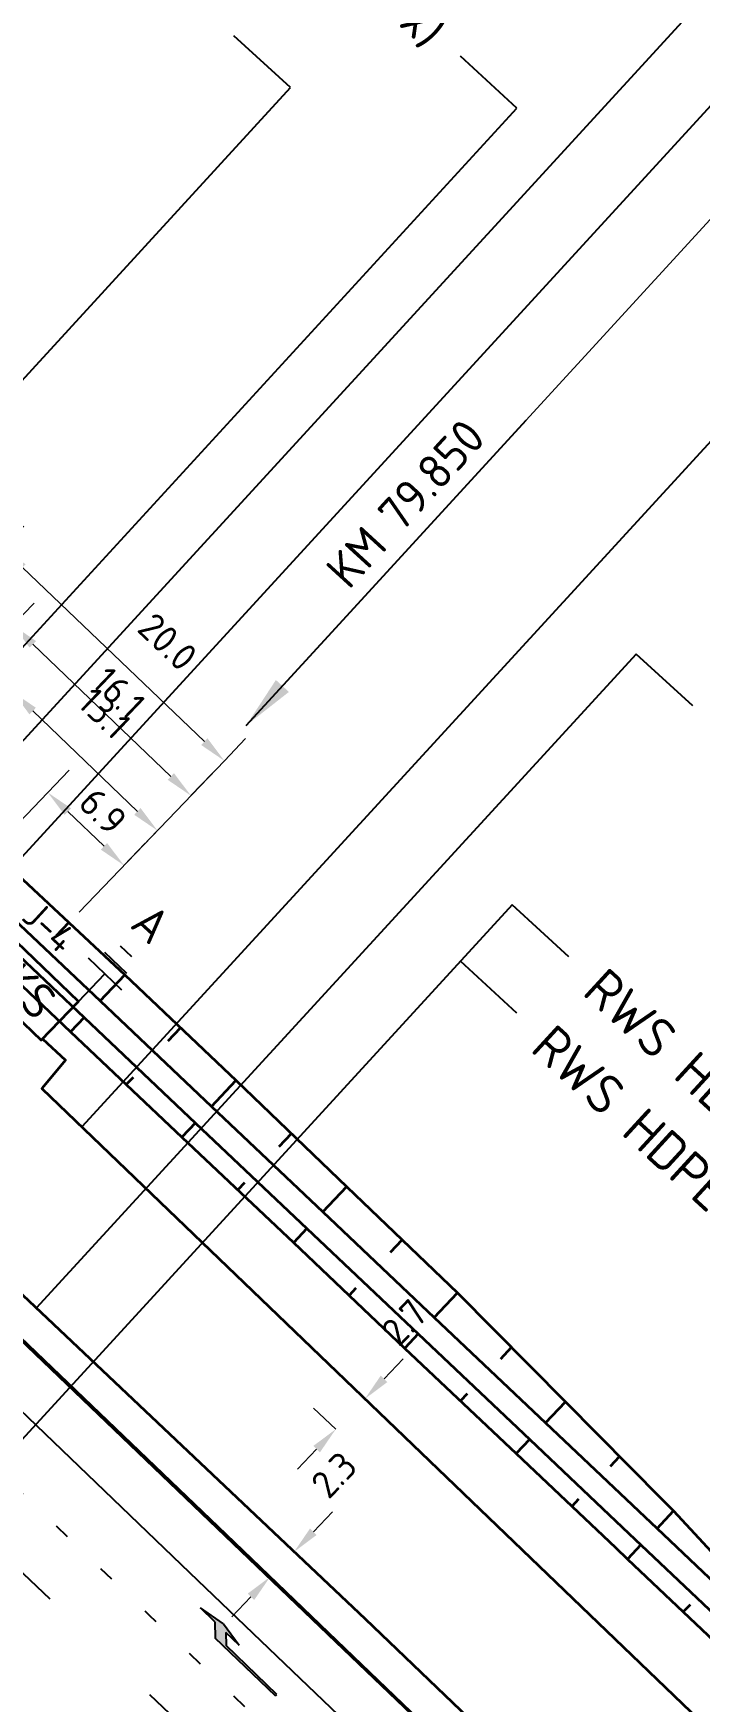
# Model space of a CAD drawing. Header units: metres. Extents: x 134219 to 139178, y 438661 to 444352.
# Drawn here: x 138804.9 to 138848.4, y 439002.1 to 439110.9 of the extents above; entities that cross this region are included whole.
import ezdxf
from ezdxf.enums import TextEntityAlignment as Align

# ---------------------------------------------------------------- set-up
doc = ezdxf.new("R2010")
doc.units = ezdxf.units.M
doc.linetypes.add('13strp', pattern=[4, 1, -3])
doc.linetypes.add('39strp', pattern=[12, 3, -9])
doc.layers.get('DEFPOINTS').update_dxf_attribs({"color": 193})
for name, color, linetype, lineweight in [('N-WE-AM-KILOMETRERING-S', 7, 'Continuous', 25), ('N-WE-KL-ET_AARDING-S', 7, 'Continuous', 25), ('N-WE-KL-ET_AARDING_AARDELECTRODE-T18', 10, 'Continuous', 18), ('N-WE-KL-ET_AARDING_AARDELECTRODE-T25', 7, 'Continuous', 25), ('N-WE-KL-ET_LS_OV_KABEL-G', 10, 'KL-LS-OV-N', 35), ('N-WE-KL-ET_LS_OV_KABEL-M', 7, 'Continuous', 18), ('N-WE-KL-ET_LS_OV_KABEL-T25', 7, 'Continuous', 25), ('N-WE-KL-ET_LS_OV_KAST-G', 10, 'Continuous', 35), ('N-WE-KL-MONITORING-T18', 1, 'Continuous', 25), ('N-WE-VW-VS-T18', 10, 'Continuous', 18), ('N-WE-VW-VS-T25', 7, 'Continuous', 25), ('Utd-ondergr-nw', 8, '13strp', 35), ('X-XX-AL-AANPIJLING-G', 7, 'Continuous', 18), ('X-XX-AL-AANPIJLING-S', 7, 'Continuous', 25)]:
    doc.layers.add(name, color=color, linetype=linetype, lineweight=lineweight)
doc.layers.add('N-WE-KL-MONITORING-T25', color=2, linetype='Continuous')
doc.layers.add('Utd-weg-nw', color=8, linetype='Continuous')
doc.styles.add('ISO18', font='NLCS-ISO.ttf')
doc.styles.add('ISO25', font='NLCS-ISO.ttf')
doc.styles.add('NLCS-ISO', font='NLCS-ISO.ttf')
doc.styles.add('NLCS_18', font='NLCS-ISO.ttf', dxfattribs={"height": 1.8})
doc.linetypes.add('KL-LS-OV-N', pattern='A,4,-1,[103,NLCS.SHX,S=0.75,R=0,X=0,Y=0],-1,4,-1.5,["0V",Standard,S=1,R=0,X=0,Y=-0.5],-3', length=14.5)
doc.dimstyles.new('NLCS_t18_pijl_Dimension_l3_h1', dxfattribs={"dimtxt": 1.8, "dimasz": 1.8, "dimexe": 2, "dimexo": 2, "dimgap": 0.7, "dimtad": 1, "dimdec": 1, "dimzin": 0, "dimdsep": 46, "dimtxsty": 'NLCS_18', "dimcen": 2.5, "dimdle": 2, "dimclrd": 256, "dimclre": 256, "dimclrt": 256, "dimadec": 1, "dimazin": 0, "dimtfac": 1, "dimtdec": 1, "dimtofl": 0, "dimtmove": 1, "dimatfit": 0, "dimfxl": 0, "dimtolj": 1, "dimtzin": 0, "dimlwd": 18, "dimlwe": 18, "dimarcsym": 0})
doc.dimstyles.new('UTD', dxfattribs={"dimtxt": 1.8, "dimasz": 1.8, "dimexe": 0, "dimexo": 0, "dimgap": 0.5, "dimtad": 1, "dimdec": 1, "dimzin": 1, "dimdsep": 46, "dimtxsty": 'ISO18', "dimcen": 2.5, "dimclrd": 256, "dimclre": 256, "dimclrt": 1, "dimadec": 0, "dimazin": 0, "dimtfac": 1, "dimtdec": 1, "dimtmove": 0, "dimatfit": 3, "dimfxl": 0, "dimlwd": -1, "dimlwe": -1, "dimarcsym": 0})

# ---------------------------------------------------------------- blocks, each defined once
blk = doc.blocks.new('Dwm A2 aanvulling$0$pijlre_750')
blk.add_hatch(color=256).paths.add_polyline_path([(5.2, -0.38), (4, -0.38), (5.7, -0.68), (7.5, -0.38), (6.2, -0.38), (5.45, 0.37), (0, 0.37), (0, 0.23), (4.6, 0.23)])
for p, q in [((0, 0.37), (5.45, 0.37)), ((0, 0.37), (0, 0.23)), ((0, 0.23), (4.6, 0.23)), ((5.2, -0.38), (4.6, 0.23)), ((6.2, -0.38), (5.45, 0.37)), ((4, -0.38), (5.2, -0.38)), ((5.7, -0.68), (4, -0.38)), ((5.7, -0.68), (7.5, -0.38)), ((6.2, -0.38), (7.5, -0.38))]:
    blk.add_line(p, q)
blk = doc.blocks.new('SVW-VS_KAST_BERMKAST-SO')
blk.add_lwpolyline([(-4, -1), (4, -1), (4, -4.5), (-4, -4.5)], close=True)
at = {"layer": 'N-WE-VW-VS-T18', "style": 'NLCS-ISO', "flags": 1}
for tag, p in [('OMSCHRIJVING_LEGENDA', (0, -11.18)), ('CONSTRUCTIENUMMER', (0, -14.97)), ('LOCATIE', (0, -18.75)), ('BPS-CODERING', (0, -22.53)), ('NAAM_TB_POORTNUMMER_1', (0, -26.32)), ('CLID_POORTNUMMER_1', (0, -30.1)), ('IP-ADRES_POORTNUMMER_1', (0, -33.89)), ('NAAM_TB_POORTNUMMER_2', (0, -37.67)), ('CLID_POORTNUMMER_2', (0, -41.46)), ('IP-ADRES_POORTNUMMER_2', (0, -45.24)), ('NAAM_TB_POORTNUMMER_3', (0, -49.03)), ('CLID_POORTNUMMER_3', (0, -52.81)), ('IP-ADRES_POORTNUMMER_3', (0, -56.59)), ('NAAM_TB_POORTNUMMER_4', (0, -60.38)), ('CLID_POORTNUMMER_4', (0, -64.16)), ('IP-ADRES_POORTNUMMER_4', (0, -67.95)), ('NAAM_SWITCH', (0, -71.73)), ('IP-ADRES_SWITCH', (0, -75.52)), ('VOEDINGSPUNT', (0, -79.3)), ('POSITIE_X', (0, -86.87)), ('POSITIE_Y', (0, -90.66)), ('OVERIGE_OPMERKING(EN)_1', (0, -94.44)), ('OVERIGE_OPMERKING(EN)_2', (0, -98.22))]:
    blk.add_attdef(tag, p, '', height=1.8, dxfattribs=at)
at = {"layer": 'N-WE-VW-VS-T18', "style": 'NLCS-ISO'}
blk.add_attdef('GROEPSNUMMER', (0, -83.09), '', height=1.8, dxfattribs=at)
at = {"layer": 'N-WE-VW-VS-T25', "style": 'NLCS-ISO'}
blk.add_attdef('SOORT_KAST', text='', height=2.25, dxfattribs=at).set_placement((0, -2.75), align=Align.MIDDLE_CENTER)
blk = doc.blocks.new('SKL-ET_AARDING_AARDELECTRODE-SO')
for points in [[(2.5, 1.5), (2.5, -1.5)], [(0, 0), (2.5, 0)], [(3.5, 1), (3.5, -1)], [(4.5, -0.5), (4.5, 0.5)]]:
    blk.add_lwpolyline(points)
at = {"layer": 'N-WE-KL-ET_AARDING_AARDELECTRODE-T18', "style": 'NLCS-ISO', "flags": 1}
for tag, p in [('OMSCHRIJVING_LEGENDA', (0, -8.64)), ('CONSTRUCTIENUMMER', (0, -12.42)), ('LOCATIE', (0, -16.2)), ('OVERIGE_OPMERKING(EN)_1', (0, -19.99)), ('OVERIGE_OPMERKING(EN)_2', (0, -23.77))]:
    blk.add_attdef(tag, p, '', height=1.8, dxfattribs=at)
at = {"layer": 'N-WE-KL-ET_AARDING_AARDELECTRODE-T25', "style": 'NLCS-ISO'}
blk.add_attdef('TYPE_SYMBOOL', (0, 4.41), '', height=2.25, dxfattribs=at)
blk = doc.blocks.new('*D518')
at = {"layer": 'DEFPOINTS', "color": 0, "transparency": 16777216}
for p in [(138821.94, 439011.9), (138821.94, 439011.9), (138820.37, 439010.26)]:
    blk.add_point(p, dxfattribs=at)
at = {"layer": 'N-WE-KL-ET_LS_OV_KABEL-M', "linetype": 'Continuous', "lineweight": 18, "transparency": 16777216}
for p, q in [((138823.19, 439013.2), (138824.43, 439014.5)), ((138819.12, 439008.96), (138817.88, 439007.66))]:
    blk.add_line(p, q, dxfattribs=at)
at = {"layer": 'N-WE-KL-ET_LS_OV_KABEL-M', "lineweight": 18, "transparency": 16777216}
for p, q in [((138821.94, 439011.9), (138820.5, 439013.29)), ((138820.37, 439010.26), (138821.81, 439008.88))]:
    blk.add_line(p, q, dxfattribs=at)
at = {"layer": 'N-WE-KL-ET_LS_OV_KABEL-M', "transparency": 16777216}
for points in [[(138822.97, 439013.41), (138823.4, 439012.99), (138821.94, 439011.9)], [(138818.91, 439009.17), (138819.34, 439008.76), (138820.37, 439010.26)]]:
    blk.add_solid(points, dxfattribs=at)
at = {"layer": 'N-WE-KL-ET_LS_OV_KABEL-M', "transparency": 16777216, "insert": (138824.54, 439016.92), "char_height": 1.8, "attachment_point": 5, "rotation": 46.2058, "style": 'NLCS_18'}
blk.add_mtext('\\A1;2.3', dxfattribs=at)
blk = doc.blocks.new('*D437')
at = {"layer": 'DEFPOINTS', "color": 0, "transparency": 16777216}
for p in [(138805.89, 439061.4), (138805.89, 439061.4), (138810.85, 439056.65)]:
    blk.add_point(p, dxfattribs=at)
at = {"layer": 'N-WE-KL-ET_LS_OV_KABEL-M', "lineweight": 18, "transparency": 16777216}
for p, q in [((138805.89, 439061.4), (138807.27, 439062.85)), ((138810.85, 439056.65), (138812.23, 439058.09))]:
    blk.add_line(p, q, dxfattribs=at)
at = {"layer": 'N-WE-KL-ET_LS_OV_KABEL-M', "linetype": 'Continuous', "lineweight": 18, "transparency": 16777216}
blk.add_line((138809.55, 439057.9), (138807.19, 439060.16), dxfattribs=at)
at = {"layer": 'N-WE-KL-ET_LS_OV_KABEL-M', "transparency": 16777216}
for points in [[(138807.4, 439060.37), (138806.98, 439059.94), (138805.89, 439061.4)], [(138809.75, 439058.11), (138809.34, 439057.68), (138810.85, 439056.65)]]:
    blk.add_solid(points, dxfattribs=at)
at = {"layer": 'N-WE-KL-ET_LS_OV_KABEL-M', "transparency": 16777216, "insert": (138809.48, 439060.18), "char_height": 1.8, "attachment_point": 5, "rotation": 316.2164, "style": 'NLCS_18'}
blk.add_mtext('\\A1;6.9', dxfattribs=at)
blk = doc.blocks.new('*D438')
at = {"layer": 'DEFPOINTS', "color": 0, "transparency": 16777216}
for p in [(138803.6, 439067.96), (138803.6, 439067.96), (138813.03, 439058.92)]:
    blk.add_point(p, dxfattribs=at)
at = {"layer": 'N-WE-KL-ET_LS_OV_KABEL-M', "lineweight": 18, "transparency": 16777216}
for p, q in [((138803.6, 439067.96), (138802.21, 439066.52)), ((138813.03, 439058.92), (138811.64, 439057.48))]:
    blk.add_line(p, q, dxfattribs=at)
at = {"layer": 'N-WE-KL-ET_LS_OV_KABEL-M', "linetype": 'Continuous', "lineweight": 18, "transparency": 16777216}
blk.add_line((138811.73, 439060.17), (138804.9, 439066.72), dxfattribs=at)
at = {"layer": 'N-WE-KL-ET_LS_OV_KABEL-M', "transparency": 16777216}
for points in [[(138805.11, 439066.93), (138804.69, 439066.5), (138803.6, 439067.96)], [(138811.93, 439060.39), (138811.52, 439059.95), (138813.03, 439058.92)]]:
    blk.add_solid(points, dxfattribs=at)
at = {"layer": 'N-WE-KL-ET_LS_OV_KABEL-M', "transparency": 16777216, "insert": (138809.58, 439066.58), "char_height": 1.8, "attachment_point": 5, "rotation": 316.2164, "style": 'NLCS_18'}
blk.add_mtext('\\A1;13.1', dxfattribs=at)
blk = doc.blocks.new('*D439')
at = {"layer": 'DEFPOINTS', "color": 0, "transparency": 16777216}
for p in [(138803.61, 439072.31), (138803.61, 439072.31), (138815.21, 439061.2)]:
    blk.add_point(p, dxfattribs=at)
at = {"layer": 'N-WE-KL-ET_LS_OV_KABEL-M', "lineweight": 18, "transparency": 16777216}
for p, q in [((138803.61, 439072.31), (138805, 439073.75)), ((138815.21, 439061.2), (138816.59, 439062.64))]:
    blk.add_line(p, q, dxfattribs=at)
at = {"layer": 'N-WE-KL-ET_LS_OV_KABEL-M', "linetype": 'Continuous', "lineweight": 18, "transparency": 16777216}
blk.add_line((138813.91, 439062.44), (138804.91, 439071.07), dxfattribs=at)
at = {"layer": 'N-WE-KL-ET_LS_OV_KABEL-M', "transparency": 16777216}
for points in [[(138805.12, 439071.28), (138804.7, 439070.85), (138803.61, 439072.31)], [(138814.11, 439062.66), (138813.7, 439062.23), (138815.21, 439061.2)]]:
    blk.add_solid(points, dxfattribs=at)
at = {"layer": 'N-WE-KL-ET_LS_OV_KABEL-M', "transparency": 16777216, "insert": (138810.52, 439067.91), "char_height": 1.8, "attachment_point": 5, "rotation": 316.2164, "style": 'NLCS_18'}
blk.add_mtext('\\A1;16.1', dxfattribs=at)
blk = doc.blocks.new('*D440')
at = {"layer": 'DEFPOINTS', "color": 0, "transparency": 16777216}
for p in [(138802.93, 439077.32), (138802.93, 439077.32), (138817.39, 439063.47)]:
    blk.add_point(p, dxfattribs=at)
at = {"layer": 'N-WE-KL-ET_LS_OV_KABEL-M', "lineweight": 18, "transparency": 16777216}
for p, q in [((138802.93, 439077.32), (138804.32, 439078.77)), ((138817.39, 439063.47), (138818.77, 439064.92))]:
    blk.add_line(p, q, dxfattribs=at)
at = {"layer": 'N-WE-KL-ET_LS_OV_KABEL-M', "linetype": 'Continuous', "lineweight": 18, "transparency": 16777216}
blk.add_line((138816.09, 439064.72), (138804.23, 439076.08), dxfattribs=at)
at = {"layer": 'N-WE-KL-ET_LS_OV_KABEL-M', "transparency": 16777216}
for points in [[(138804.44, 439076.29), (138804.03, 439075.86), (138802.93, 439077.32)], [(138816.29, 439064.94), (138815.88, 439064.5), (138817.39, 439063.47)]]:
    blk.add_solid(points, dxfattribs=at)
at = {"layer": 'N-WE-KL-ET_LS_OV_KABEL-M', "transparency": 16777216, "insert": (138813.7, 439071.23), "char_height": 1.8, "attachment_point": 5, "rotation": 316.2164, "style": 'NLCS_18'}
blk.add_mtext('\\A1;20.0', dxfattribs=at)
blk = doc.blocks.new('*D392')
at = {"layer": 'DEFPOINTS', "color": 0, "transparency": 16777216}
for p in [(138826.55, 439021.87), (138826.55, 439021.87), (138824.65, 439019.89)]:
    blk.add_point(p, dxfattribs=at)
at = {"layer": 'N-WE-KL-ET_LS_OV_KABEL-M', "linetype": 'Continuous', "lineweight": 18, "transparency": 16777216}
for p, q in [((138827.8, 439023.17), (138829.04, 439024.47)), ((138823.4, 439018.59), (138822.16, 439017.29))]:
    blk.add_line(p, q, dxfattribs=at)
at = {"layer": 'N-WE-KL-ET_LS_OV_KABEL-M', "lineweight": 18, "transparency": 16777216}
for p, q in [((138826.55, 439021.87), (138825.11, 439023.26)), ((138824.65, 439019.89), (138823.21, 439021.27))]:
    blk.add_line(p, q, dxfattribs=at)
at = {"layer": 'N-WE-KL-ET_LS_OV_KABEL-M', "transparency": 16777216}
for points in [[(138827.58, 439023.38), (138828.01, 439022.96), (138826.55, 439021.87)], [(138823.19, 439018.8), (138823.62, 439018.38), (138824.65, 439019.89)]]:
    blk.add_solid(points, dxfattribs=at)
at = {"layer": 'N-WE-KL-ET_LS_OV_KABEL-M', "transparency": 16777216, "insert": (138829.12, 439026.86), "char_height": 1.8, "attachment_point": 5, "rotation": 46.2058, "style": 'NLCS_18'}
blk.add_mtext('\\A1;2.7', dxfattribs=at)
blk = doc.blocks.new('SAL-AM_KILOMETRERING-SO (1)')
blk.add_lwpolyline([(10, 0), (19, 0), (37, 0)])
at = {"style": 'NLCS-ISO'}
blk.add_text('KM', height=2.25, dxfattribs=at).set_placement((21, 1))
blk.add_attdef('KM', (26, 1), '', height=2.25, dxfattribs=at)

msp = doc.modelspace()

# ---------------------------------------------------------------- linework, layer by layer
at = {"layer": 'N-WE-KL-ET_LS_OV_KABEL-G', "elevation": -0.15, "flags": 128}
msp.add_lwpolyline([(138805.55, 439045.34), (138807.03, 439043.96), (138805.5, 439042.1), (138948.82, 438904.38), (138948.95, 438903.89)], dxfattribs=at)
at = {"layer": 'N-WE-KL-ET_LS_OV_KABEL-G', "flags": 128}
msp.add_lwpolyline([(138965.16, 438874.91), (138941.81, 438897.22), (138887.71, 438948.92), (138826.6, 439007.5), (138793.89, 439038.41)], dxfattribs=at)
at = {"layer": 'N-WE-KL-ET_LS_OV_KABEL-M'}
msp.add_lwpolyline([(138817.39, 439063.47), (138807.92, 439053.6)], dxfattribs=at)
at = {"layer": 'N-WE-KL-ET_LS_OV_KABEL-M', "elevation": 0.92}
msp.add_lwpolyline([(138805.89, 439061.4), (138799.39, 439054.62)], dxfattribs=at)
at = {"layer": 'Utd-ondergr-nw', "linetype": 'Continuous', "flags": 128}
for points in [[(138737.91, 439117.86), (138745.02, 439110.83), (138752.61, 439104.3), (138760.02, 439097.58), (138762.46, 439095.12), (138767.07, 439090.48), (138773.61, 439082.85), (138781.81, 439076.95), (138789.22, 439070.24), (138796.46, 439063.34), (138803.61, 439056.34), (138810.91, 439049.51), (138818.16, 439042.62), (138825.38, 439035.7), (138832.59, 439028.78), (138839.63, 439021.67), (138845.91, 439015.33), (138846.67, 439014.56), (138853.48, 439007.21)], [(138736.69, 439116.59), (138743.95, 439109.71), (138751.21, 439102.83), (138758.47, 439095.96), (138760.98, 439093.58), (138765.73, 439089.08), (138772.99, 439082.2), (138780.25, 439075.32), (138787.51, 439068.45), (138794.77, 439061.57), (138802.03, 439054.69), (138809.29, 439047.81), (138816.55, 439040.94), (138823.81, 439034.06), (138831.07, 439027.18), (138838.32, 439020.31), (138844.8, 439014.17), (138845.58, 439013.43), (138852.84, 439006.55)], [(138735.65, 439115.51), (138742.91, 439108.63), (138750.17, 439101.75), (138757.43, 439094.87), (138759.94, 439092.5), (138764.69, 439088), (138771.95, 439081.12), (138779.21, 439074.24), (138786.47, 439067.36), (138793.73, 439060.49), (138800.99, 439053.61), (138808.25, 439046.73), (138815.51, 439039.85), (138822.77, 439032.98), (138830.03, 439026.1), (138837.29, 439019.22), (138843.76, 439013.09), (138844.55, 439012.34), (138851.81, 439005.47)], [(138734.77, 439114.59), (138742.03, 439107.71), (138749.29, 439100.83), (138756.55, 439093.95), (138759.06, 439091.57), (138763.81, 439087.08), (138771.07, 439080.2), (138778.33, 439073.32), (138785.59, 439066.44), (138792.85, 439059.57), (138800.11, 439052.69), (138807.37, 439045.81), (138814.63, 439038.93), (138821.89, 439032.06), (138829.14, 439025.18), (138836.4, 439018.3), (138842.88, 439012.17), (138843.66, 439011.42), (138850.92, 439004.55)], [(138716.83, 439110.21), (138723.89, 439103.15), (138730.98, 439096.12), (138738.11, 439089.13), (138745.28, 439082.18), (138750.43, 439077.22), (138752.48, 439075.26), (138759.69, 439068.34), (138766.91, 439061.42), (138774.13, 439054.5), (138781.35, 439047.58), (138788.57, 439040.66), (138795.79, 439033.73), (138803, 439026.81), (138810.22, 439019.89), (138817.44, 439012.97), (138824.66, 439006.05), (138831.1, 438999.88), (138831.88, 438999.13), (138839.1, 438992.21), (138846.31, 438985.29), (138853.53, 438978.37)], [(138716.88, 439110.25), (138723.94, 439103.2), (138731.03, 439096.17), (138738.16, 439089.18), (138745.32, 439082.23), (138750.48, 439077.27), (138752.52, 439075.31), (138759.74, 439068.39), (138766.96, 439061.47), (138774.18, 439054.55), (138781.4, 439047.63), (138788.62, 439040.71), (138795.83, 439033.79), (138803.05, 439026.86), (138810.27, 439019.94), (138817.49, 439013.02), (138824.71, 439006.1), (138831.14, 438999.93), (138831.93, 438999.18), (138839.14, 438992.26), (138846.36, 438985.34), (138853.58, 438978.42)], [(138806.46, 439052.09), (138807.26, 439052.93)], [(138809.29, 439047.81), (138810.91, 439049.52)], [(138808.25, 439046.73), (138807.37, 439045.81)], [(138813.73, 439045.22), (138814.53, 439046.07)], [(138811.44, 439042.83), (138811, 439042.37)], [(138816.55, 439040.93), (138818.15, 439042.62)], [(138815.51, 439039.86), (138814.63, 439038.93)], [(138820.97, 439038.33), (138821.76, 439039.16)], [(138818.7, 439035.95), (138818.26, 439035.49)], [(138823.81, 439034.06), (138825.38, 439035.71)], [(138822.77, 439032.98), (138821.89, 439032.05)], [(138828.21, 439031.43), (138828.98, 439032.24)], [(138825.96, 439029.08), (138825.52, 439028.61)], [(138831.07, 439027.18), (138832.59, 439028.78)], [(138830.03, 439026.1), (138829.15, 439025.18)], [(138835.4, 439024.48), (138836.11, 439025.23)], [(138833.22, 439022.2), (138832.78, 439021.74)], [(138838.33, 439020.3), (138839.63, 439021.67)], [(138837.28, 439019.22), (138836.41, 439018.3)], [(138842.55, 439017.49), (138843.15, 439018.12)], [(138840.48, 439015.32), (138840.04, 439014.86)], [(138845.59, 439013.42), (138846.67, 439014.56)], [(138844.54, 439012.35), (138843.67, 439011.42)], [(138847.74, 439008.45), (138847.3, 439007.98)]]:
    msp.add_lwpolyline(points, dxfattribs=at)
at = {"layer": 'Utd-weg-nw', "linetype": 'Continuous', "flags": 128}
msp.add_lwpolyline([(138714.45, 439107.84), (138721.53, 439100.77), (138728.63, 439093.74), (138735.77, 439086.74), (138742.95, 439079.77), (138748.11, 439074.8), (138750.16, 439072.84), (138757.38, 439065.92), (138764.59, 439059), (138771.81, 439052.08), (138779.03, 439045.16), (138786.25, 439038.24), (138793.47, 439031.32), (138800.69, 439024.4), (138807.9, 439017.48), (138815.12, 439010.55), (138822.34, 439003.63), (138828.78, 438997.46), (138829.56, 438996.71), (138836.78, 438989.79), (138844, 438982.87), (138851.21, 438975.95)], dxfattribs=at)
at = {"layer": 'Utd-weg-nw', "linetype": '13strp', "flags": 128}
msp.add_lwpolyline([(138711.15, 439104.94), (138711.42, 439104.68), (138718.64, 439097.76), (138725.86, 439090.84), (138733.07, 439083.92), (138740.29, 439077), (138742.79, 439074.61), (138747.51, 439070.08), (138754.73, 439063.16), (138761.95, 439056.24), (138769.17, 439049.32), (138776.38, 439042.4), (138783.6, 439035.48), (138790.82, 439028.56), (138798.04, 439021.63), (138805.26, 439014.71), (138812.48, 439007.79), (138819.69, 439000.87), (138826.13, 438994.7), (138826.91, 438993.95), (138834.13, 438987.03), (138841.35, 438980.11), (138848.57, 438973.19), (138855.79, 438966.27), (138863, 438959.35), (138870.22, 438952.43), (138877.44, 438945.51), (138884.66, 438938.59), (138891.88, 438931.67)], dxfattribs=at)
at = {"layer": 'Utd-weg-nw', "linetype": '39strp', "flags": 128}
for points in [[(138708.57, 439102.26), (138708.84, 439101.99), (138716.06, 439095.07), (138723.28, 439088.15), (138730.5, 439081.23), (138737.71, 439074.31), (138740.21, 439071.92), (138744.93, 439067.39), (138752.15, 439060.47), (138759.37, 439053.55), (138766.59, 439046.63), (138773.81, 439039.71), (138781.02, 439032.79), (138788.24, 439025.87), (138795.46, 439018.95), (138802.68, 439012.03), (138809.9, 439005.1), (138817.12, 438998.18), (138823.55, 438992.01), (138824.33, 438991.26), (138831.55, 438984.34), (138838.77, 438977.42), (138845.99, 438970.5), (138853.21, 438963.58), (138860.43, 438956.66), (138867.64, 438949.74), (138874.86, 438942.82), (138882.08, 438935.9), (138889.3, 438928.98)], [(138706.15, 439099.73), (138706.42, 439099.47), (138713.64, 439092.55), (138720.86, 439085.63), (138728.07, 439078.71), (138735.29, 439071.79), (138737.79, 439069.39), (138742.51, 439064.86), (138749.73, 439057.94), (138756.95, 439051.02), (138764.17, 439044.1), (138771.38, 439037.18), (138778.6, 439030.26), (138785.82, 439023.34), (138793.04, 439016.42), (138800.26, 439009.5), (138807.48, 439002.58), (138814.69, 438995.66), (138821.13, 438989.49), (138821.91, 438988.74), (138829.13, 438981.82), (138836.35, 438974.9), (138843.57, 438967.97), (138850.79, 438961.05), (138858, 438954.13), (138865.22, 438947.21), (138872.44, 438940.29), (138879.66, 438933.37), (138886.88, 438926.45)]]:
    msp.add_lwpolyline(points, dxfattribs=at)
at = {"layer": 'X-XX-AL-AANPIJLING-S'}
for p, q in [((138798.5, 439050.99), (138868.04, 439126.87)), ((138821.7, 439107.36), (138818.01, 439110.74)), ((138836.46, 439106.03), (138832.77, 439109.41)), ((138775.26, 439056.69), (138821.7, 439107.36)), ((138793.18, 439058.8), (138836.46, 439106.03)), ((138855.78, 439091.62), (138808.11, 439039.6)), ((138844.22, 439070.43), (138805.13, 439027.78)), ((138847.91, 439067.05), (138844.22, 439070.43)), ((138836.15, 439054.08), (138788.87, 439002.48)), ((138839.84, 439050.7), (138836.15, 439054.08)), ((138836.46, 439047.02), (138832.78, 439050.4))]:
    msp.add_line(p, q, dxfattribs=at)
msp.add_lwpolyline([(138852.25, 439117.16), (138789.94, 439049.17), (138792.19, 439047.1)], dxfattribs=at)

# ---------------------------------------------------------------- block references
at = {"layer": 'N-WE-AM-KILOMETRERING-S'}
ref = msp.add_blockref('SAL-AM_KILOMETRERING-SO (1)', (138812.06, 439058.4), dxfattribs=dict(at, rotation=47.49796774124593))
ref.add_attrib('KM', '79.850', (138828.89, 439078.25), dxfattribs={"layer": 'N-WE-KL-MONITORING-T25', "height": 2.25, "rotation": 47.498, "style": 'ISO25'})
at = {"layer": 'N-WE-KL-ET_AARDING-S'}
ref = msp.add_blockref('SKL-ET_AARDING_AARDELECTRODE-SO', (138807.88, 439047.78), dxfattribs=dict(at, rotation=46.21637663199607))
ref.add_attrib('TYPE_SYMBOOL', 'A', (138811.16, 439052.68), dxfattribs={"layer": 'N-WE-KL-MONITORING-T25', "height": 2.25, "rotation": 317.498, "style": 'ISO25'})
at = {"layer": 'N-WE-KL-ET_LS_OV_KAST-G'}
ref = msp.add_blockref('SVW-VS_KAST_BERMKAST-SO', (138801.88, 439047.3), dxfattribs=dict(at, xscale=-1, rotation=136.2163766319367))
ref.add_attrib('SOORT_KAST', 'WKS', dxfattribs={"layer": 'N-WE-KL-MONITORING-T25', "height": 2.25, "rotation": 316.2164, "style": 'ISO25'}).set_placement((138803.78, 439049.28), align=Align.MIDDLE_CENTER)
ref.add_attrib('GROEPSNUMMER', 'J-4', (138804.09, 439053.17), dxfattribs={"layer": 'N-WE-KL-MONITORING-T18', "height": 1.8, "rotation": 317.498, "style": 'ISO18'})
at = {"layer": 'Utd-weg-nw', "linetype": 'Continuous', "rotation": 136.2061894815538}
msp.add_blockref('Dwm A2 aanvulling$0$pijlre_750', (138820.98, 439002.77), dxfattribs=at)

# ---------------------------------------------------------------- texts
at = {"layer": 'N-WE-KL-ET_LS_OV_KABEL-T25', "style": 'NLCS-ISO'}
msp.add_text('LQ-ESEWV 5x4x0,8mm (2x)', height=2.5, rotation=317.498, dxfattribs=at).set_placement((138831.36, 439110.71), align=Align.MIDDLE_RIGHT)
for s, p in [('RWS HDPE Ø50 (96v GVK)', (138841.47, 439049.21)), ('RWS HDPE Ø50', (138838.09, 439045.52))]:
    msp.add_text(s, height=2.5, rotation=317.498, dxfattribs=at).set_placement(p, align=Align.MIDDLE_LEFT)

# ---------------------------------------------------------------- dimensions: what is measured, and where the dimension line sits
at = {"layer": 'N-WE-KL-ET_LS_OV_KABEL-M'}
for base, p1, p2, angle, picture, middle in [((138802.93, 439077.32), (138817.39, 439063.47), (138802.93, 439077.32), 136.2164, '*D440', (138812.59, 439070.07)), ((138803.6, 439067.96), (138813.03, 439058.92), (138803.6, 439067.96), 136.2164, '*D438', (138808.47, 439065.42)), ((138826.55, 439021.87), (138824.65, 439019.89), (138826.55, 439021.87), 46.2058, '*D392', (138830.28, 439025.76)), ((138821.94, 439011.9), (138820.37, 439010.26), (138821.94, 439011.9), 46.2058, '*D518', (138825.69, 439015.82))]:
    dim = msp.add_linear_dim(base=base, p1=p1, p2=p2, angle=angle, dimstyle='NLCS_t18_pijl_Dimension_l3_h1', dxfattribs=at)
    dim.commit()
    dim.dimension.update_dxf_attribs({"geometry": picture, "text_midpoint": middle, "dimtype": 161})
for p1, p2, picture, middle in [((138815.21, 439061.2), (138803.61, 439072.31), '*D439', (138810.52, 439067.91)), ((138810.85, 439056.65), (138805.89, 439061.4), '*D437', (138809.48, 439060.18))]:
    dim = msp.add_aligned_dim(p1=p1, p2=p2, distance=0, dimstyle='NLCS_t18_pijl_Dimension_l3_h1', dxfattribs=at)
    dim.commit()
    dim.dimension.update_dxf_attribs({"geometry": picture, "text_midpoint": middle})

# ---------------------------------------------------------------- leaders
at = {"layer": 'X-XX-AL-AANPIJLING-G'}
msp.add_leader([(138818.81, 439065.77), (138877.94, 439130.29)], dimstyle='UTD', override={"dimasz": 3.5, "dimfxl": 0}, dxfattribs=at)

doc.saveas('drawing.dxf')
